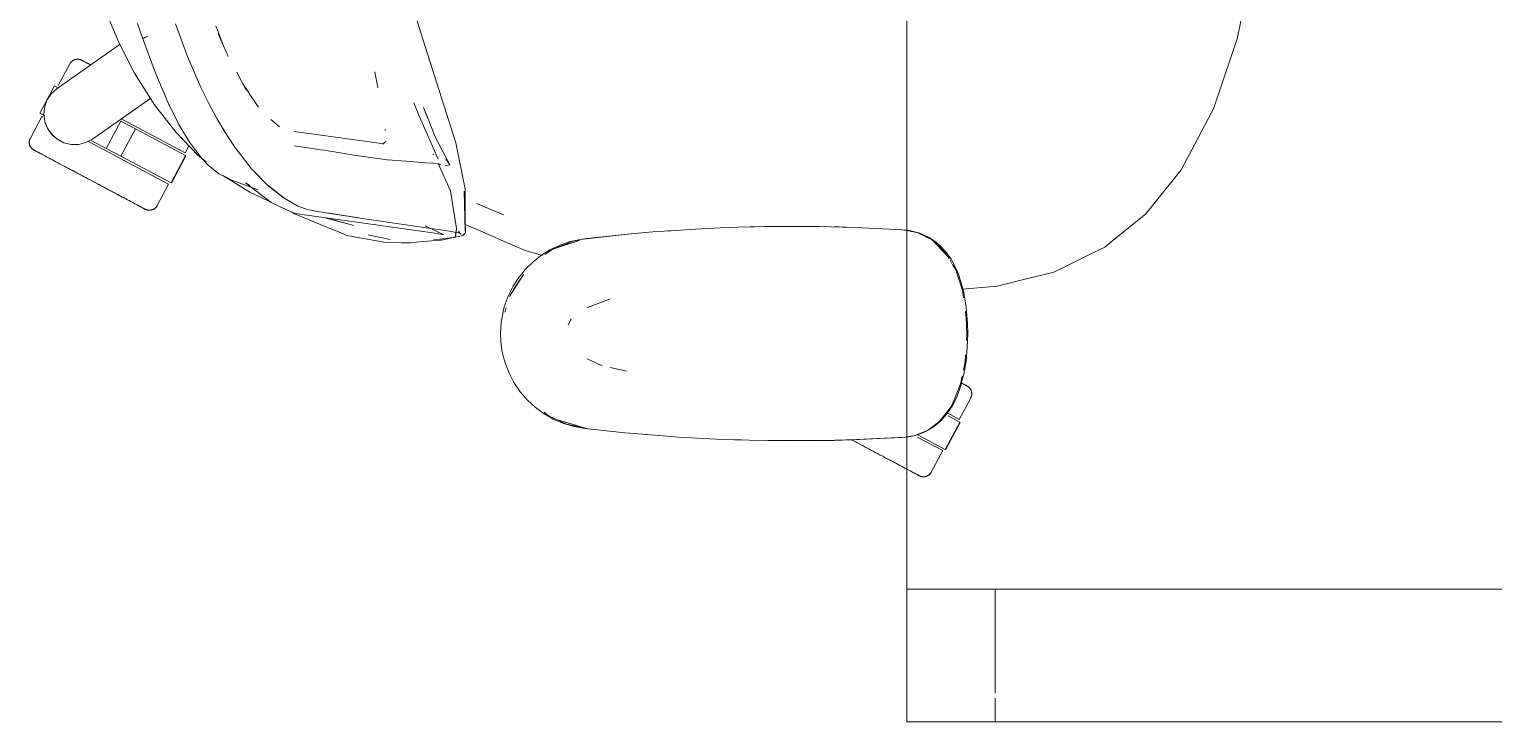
# Model space of a CAD drawing. Header units: millimetres. Extents: x 155927 to 326028, y -36033 to 97293.
# Drawn here: x 171615 to 172278, y 16443 to 16756 of the extents above; entities that cross this region are included whole.
import ezdxf

# ---------------------------------------------------------------- set-up
doc = ezdxf.new("R2010")
doc.units = ezdxf.units.MM
doc.header["$MEASUREMENT"] = 0
doc.layers.add('G-IMPT', color=8, linetype='CONTINUOUS', lineweight=9)
doc.layers.add('I-FURN', color=8, linetype='CONTINUOUS', lineweight=9)

msp = doc.modelspace()

# ---------------------------------------------------------------- linework, layer by layer
at = {"layer": 'G-IMPT'}
for p, q in [((171792.31, 16754.91), (171783.13, 16784.88)), ((171648.32, 16768), (171655.84, 16750.02)), ((172164.49, 16765.49), (172161.62, 16751.67)), ((171666.72, 16751.71), (171664.31, 16758.64)), ((171686.88, 16743.72), (171681.42, 16758.59)), ((171666.68, 16751.71), (171666.71, 16751.84)), ((171672.25, 16736.74), (171666.68, 16751.71)), ((171666.71, 16751.84), (171667.12, 16752.11)), ((171666.71, 16751.84), (171666.73, 16751.88)), ((171666.71, 16751.84), (171666.72, 16751.71)), ((171667.12, 16752.11), (171666.73, 16751.88)), ((171667.95, 16752.49), (171667.12, 16752.11)), ((171667.3, 16752.21), (171667.12, 16752.11)), ((171667.95, 16752.49), (171667.3, 16752.21)), ((171667.95, 16752.49), (171669, 16752.91)), ((171667.95, 16752.49), (171668.41, 16752.69)), ((171669, 16752.91), (171668.41, 16752.69)), ((171699.72, 16757.4), (171700.39, 16755.68)), ((171703.11, 16748.59), (171700.39, 16755.68)), ((171703.11, 16748.59), (171700.8, 16754.04)), ((171792.31, 16754.91), (171808.3, 16704.67)), ((172159.11, 16744.23), (172161.62, 16751.67)), ((171662.93, 16736.25), (171655.84, 16750.02)), ((171705.31, 16743.75), (171703.11, 16748.59)), ((171686.88, 16743.72), (171693.06, 16729.49)), ((172159.11, 16744.23), (172150.96, 16720.14)), ((171671.91, 16721.95), (171662.93, 16736.25)), ((171673.73, 16733.06), (171672.25, 16736.74)), ((171678.5, 16722.11), (171673.73, 16733.06)), ((171709.19, 16736.68), (171713.37, 16728.6)), ((171771.59, 16736.8), (171773, 16729.54)), ((171696.45, 16722.76), (171693.06, 16729.49)), ((171711.86, 16731.37), (171714.42, 16727.62)), ((171711.86, 16731.37), (171713.37, 16728.6)), ((171714.42, 16727.62), (171714.81, 16727.04)), ((171714.81, 16727.04), (171718.31, 16721.91)), ((171671.91, 16721.95), (171681.71, 16709.35)), ((171678.72, 16721.66), (171678.5, 16722.11)), ((171678.5, 16722.11), (171683.03, 16713.05)), ((171678.5, 16722.11), (171682.72, 16713.65)), ((171678.72, 16721.66), (171683.03, 16713.05)), ((171696.45, 16722.76), (171700.02, 16715.97)), ((171718.31, 16721.91), (171719.06, 16720.8)), ((171789.33, 16722.74), (171791.33, 16717.49)), ((171795.62, 16715.85), (171793.61, 16720.75)), ((171793.61, 16720.75), (171795.63, 16715.65)), ((171795.63, 16715.65), (171793.83, 16720.18)), ((172139.78, 16698.97), (172150.08, 16718.48)), ((172150.08, 16718.48), (172150.96, 16720.14)), ((171683.03, 16713.05), (171682.72, 16713.65)), ((171683.03, 16713.05), (171687.76, 16705.06)), ((171703.78, 16709.74), (171700.02, 16715.97)), ((171724.58, 16715.27), (171728.49, 16711.94)), ((171791.33, 16717.49), (171800.25, 16697.33)), ((171798.88, 16707.38), (171795.62, 16715.85)), ((171691.67, 16699.05), (171681.71, 16709.35)), ((171688.63, 16703.77), (171687.76, 16705.06)), ((171703.78, 16709.74), (171707.67, 16703.65)), ((171748.44, 16707.99), (171735.08, 16709.77)), ((171735.08, 16709.77), (171735.55, 16709.63)), ((171748.44, 16707.99), (171775.77, 16704.26)), ((171776.62, 16705.37), (171775.06, 16704.13)), ((171776.27, 16710.32), (171776.23, 16710.67)), ((171798.88, 16707.38), (171804.16, 16697.27)), ((171693.34, 16697.63), (171688.63, 16703.77)), ((171695.34, 16696.05), (171691.67, 16699.05)), ((171707.83, 16703.39), (171707.67, 16703.65)), ((171715.86, 16692.95), (171707.83, 16703.39)), ((171740.25, 16702.64), (171735.17, 16703.39)), ((171740.25, 16702.64), (171747.08, 16701.58)), ((171747.08, 16701.58), (171748.74, 16701.32)), ((171760.52, 16699.45), (171748.74, 16701.32)), ((171762.07, 16699.2), (171760.52, 16699.45)), ((171777.28, 16696.99), (171762.07, 16699.2)), ((171775.27, 16704.17), (171775.51, 16704.21)), ((171775.77, 16704.26), (171775.51, 16704.21)), ((171797.87, 16699.5), (171798.31, 16699.23)), ((171808.3, 16704.67), (171812.5, 16683.71)), ((172139.78, 16698.97), (172139.06, 16697.6)), ((171693.34, 16697.63), (171696.24, 16694.61)), ((171701.1, 16690.75), (171696.24, 16694.61)), ((171723.59, 16685.05), (171715.86, 16692.95)), ((171777.28, 16696.99), (171777.36, 16696.98)), ((171777.36, 16696.98), (171785.61, 16696.36)), ((171794.45, 16695.73), (171785.61, 16696.36)), ((171794.45, 16695.73), (171797.86, 16695.48)), ((171798.23, 16695.44), (171797.86, 16695.48)), ((171798.23, 16695.44), (171800.69, 16695.15)), ((171805.87, 16683.01), (171800.28, 16695.3)), ((171800.69, 16695.15), (171800.75, 16695.13)), ((171801.53, 16694.85), (171800.75, 16695.13)), ((171803.26, 16694.38), (171804.79, 16694.54)), ((171805.51, 16694.82), (171803.67, 16697.52)), ((171805.51, 16694.82), (171804.16, 16697.27)), ((171804.79, 16694.54), (171805.48, 16694.69)), ((171805.48, 16694.69), (171805.51, 16694.82)), ((171805.51, 16694.82), (171805.54, 16694.99)), ((172136.35, 16692.47), (172124.14, 16677.33)), ((172136.35, 16692.47), (172139.06, 16697.6)), ((171702.24, 16690.13), (171701.1, 16690.75)), ((171702.24, 16690.13), (171704.67, 16688.96)), ((171703.59, 16689.44), (171702.83, 16689.94)), ((171703.59, 16689.44), (171715.04, 16682.32)), ((171704.67, 16688.96), (171706.9, 16687.89)), ((171718.81, 16683.38), (171706.9, 16687.89)), ((171713.15, 16686.61), (171724.8, 16677.69)), ((171713.15, 16686.61), (171715.1, 16685.5)), ((171730.33, 16679.96), (171723.38, 16685.36)), ((171723.38, 16685.36), (171726.95, 16682.55)), ((171715.04, 16682.32), (171723.67, 16678.34)), ((171723.59, 16685.05), (171730.56, 16679.63)), ((171730.33, 16679.96), (171726.95, 16682.55)), ((171730.56, 16679.63), (171736.39, 16676.35)), ((171805.87, 16683.01), (171808.58, 16665.96)), ((171812.06, 16682.82), (171812.64, 16664.38)), ((171812.06, 16682.82), (171812.54, 16664.84)), ((171812.5, 16683.71), (171812.54, 16664.84)), ((171724.8, 16677.69), (171731.38, 16674.63)), ((171731.38, 16674.63), (171734.74, 16673.06)), ((171734.13, 16673.35), (171735.3, 16672.58)), ((171737.73, 16672.42), (171734.74, 16673.06)), ((171735.3, 16672.58), (171751.75, 16665.78)), ((171736.81, 16676.13), (171736.39, 16676.35)), ((171736.81, 16676.13), (171741.6, 16674.38)), ((171784.95, 16665.74), (171737.73, 16672.42)), ((171741.6, 16674.38), (171749.28, 16673.08)), ((171764.44, 16670.78), (171749.28, 16673.08)), ((171764.44, 16670.78), (171749.85, 16673.01)), ((171765.04, 16670.69), (171749.85, 16673.01)), ((171817.64, 16677.28), (171829.5, 16672.35)), ((171829.76, 16672.25), (171829.5, 16672.35)), ((172105.43, 16660.5), (172120.38, 16672.67)), ((172120.38, 16672.67), (172124.14, 16677.33)), ((171762.16, 16667.29), (171749.21, 16670.79)), ((171762.16, 16667.29), (171750.27, 16670.64)), ((171751.75, 16665.78), (171755.12, 16664.39)), ((171765.04, 16670.69), (171795.92, 16666.13)), ((171784.95, 16665.74), (171795.61, 16664.3)), ((171794.37, 16667.11), (171802.8, 16663.11)), ((171795.92, 16666.13), (171803.77, 16665.02)), ((171807.9, 16662.38), (171808.58, 16665.96)), ((171807.9, 16662.38), (171808.52, 16665.93)), ((171808.52, 16665.93), (171808.13, 16661.97)), ((171820.7, 16664.25), (171812.53, 16667.81)), ((171907.62, 16665.12), (171916.49, 16665.68)), ((171927.8, 16666.22), (171916.49, 16665.68)), ((171927.8, 16666.22), (171935.67, 16666.51)), ((171947.98, 16666.8), (171935.67, 16666.51)), ((171939.55, 16666.59), (171941.2, 16666.67)), ((171941.2, 16666.67), (171943.28, 16666.67)), ((171947.98, 16666.8), (171953.45, 16666.88)), ((171968.17, 16666.88), (171953.45, 16666.88)), ((171972.68, 16666.83), (171968.17, 16666.88)), ((171972.68, 16666.83), (171988.35, 16666.45)), ((171979.4, 16666.66), (171981.62, 16666.66)), ((171984.95, 16666.51), (171981.62, 16666.66)), ((171988.35, 16666.45), (171991.89, 16666.33)), ((172004.45, 16665.71), (171991.89, 16666.33)), ((172004.45, 16665.71), (172010.12, 16665.43)), ((172012.19, 16665), (172009.89, 16665.43)), ((172010.12, 16665.43), (172012.19, 16665.17)), ((171758.98, 16662.8), (171755.12, 16664.39)), ((171776.67, 16659.56), (171758.98, 16662.8)), ((171769.23, 16663.01), (171768.66, 16663.16)), ((171778.54, 16660.97), (171769.23, 16663.01)), ((171776.67, 16659.56), (171783.64, 16659.53)), ((171787.81, 16659.53), (171783.64, 16659.53)), ((171791.77, 16659.87), (171787.81, 16659.53)), ((171791.77, 16659.87), (171801.09, 16660.68)), ((171796.91, 16664.09), (171795.61, 16664.3)), ((171801.93, 16663.25), (171796.91, 16664.09)), ((171800.92, 16661.19), (171798.33, 16660.98)), ((171800.92, 16661.19), (171805.61, 16661.71)), ((171801.09, 16660.68), (171801.56, 16660.72)), ((171805.81, 16661.53), (171801.56, 16660.72)), ((171802.8, 16663.11), (171801.93, 16663.25)), ((171810.04, 16663.91), (171803.77, 16665.02)), ((171806.22, 16661.79), (171805.61, 16661.71)), ((171805.81, 16661.53), (171808.13, 16661.97)), ((171806.22, 16661.79), (171809.5, 16662.32)), ((171809.42, 16664.08), (171810.51, 16663.52)), ((171809.42, 16664.08), (171810.04, 16663.91)), ((171809.5, 16662.32), (171811.36, 16662.87)), ((171809.69, 16664.46), (171809.61, 16664.95)), ((171809.69, 16664.46), (171810.01, 16663.92)), ((171810.01, 16663.92), (171810.51, 16663.52)), ((171811.9, 16663.19), (171811.36, 16662.87)), ((171811.9, 16663.19), (171812.28, 16663.69)), ((171812.67, 16664.26), (171812.28, 16663.69)), ((171812.67, 16664.26), (171812.48, 16665.13)), ((171812.48, 16665.13), (171812.5, 16665.01)), ((171812.54, 16664.84), (171812.5, 16665.01)), ((171812.64, 16664.38), (171812.54, 16664.84)), ((171828.54, 16660.83), (171820.7, 16664.25)), ((171839.66, 16655.97), (171828.54, 16660.83)), ((171852.14, 16656.65), (171864, 16660.47)), ((171861.37, 16660.26), (171852.14, 16656.65)), ((171854.85, 16657.55), (171864, 16660.47)), ((171855.4, 16658.45), (171859.54, 16659.89)), ((171864.5, 16661.05), (171859.54, 16659.89)), ((171864.42, 16660.83), (171861.37, 16660.26)), ((171864.5, 16661.05), (171887.45, 16663.51)), ((171864.5, 16661.05), (171885.93, 16663.4)), ((171864.5, 16661.05), (171867.31, 16661.38)), ((171887.45, 16663.51), (171867.31, 16661.38)), ((171885.93, 16663.4), (171897.33, 16664.39)), ((171907.62, 16665.12), (171897.33, 16664.39)), ((171905.58, 16664.98), (171904.16, 16664.85)), ((171905.58, 16664.98), (171907.48, 16665.07)), ((172012.19, 16665.17), (172014.12, 16664.93)), ((172017.24, 16664.06), (172012.19, 16665)), ((172014.12, 16664.93), (172018.08, 16663.87)), ((172021.5, 16661.96), (172017.24, 16664.06)), ((172022.4, 16661.88), (172018.08, 16663.87)), ((172021.5, 16661.96), (172023.73, 16660.85)), ((172022.4, 16661.88), (172025.62, 16659.68)), ((172023.73, 16660.85), (172026.14, 16658.62)), ((172030.64, 16653.46), (172023.73, 16660.85)), ((172029.44, 16655.55), (172023.73, 16660.85)), ((172026.95, 16658.54), (172025.62, 16659.68)), ((172029.22, 16655.09), (172026.14, 16658.62)), ((172105.43, 16660.5), (172101.78, 16657.52)), ((171839.66, 16655.97), (171847.48, 16653.71)), ((171843.19, 16650.9), (171846.5, 16653.53)), ((171850.82, 16656.26), (171846.5, 16653.53)), ((171852.14, 16656.65), (171848.57, 16654.23)), ((171850.82, 16656.26), (171855.4, 16658.45)), ((171852.14, 16656.65), (171854.85, 16657.55)), ((172026.95, 16658.54), (172029.81, 16655.5)), ((172030.64, 16653.46), (172029.36, 16654.93)), ((172031.33, 16652.4), (172029.44, 16655.55)), ((172029.81, 16655.5), (172032.26, 16652.04)), ((172033.06, 16650.67), (172032.26, 16652.04)), ((172083.15, 16648.35), (172094.61, 16654)), ((172101.78, 16657.52), (172094.61, 16654)), ((171839.58, 16647.35), (171836.39, 16643.38)), ((171839.58, 16647.35), (171843.19, 16650.9)), ((172032.66, 16650.17), (172031.8, 16651.61)), ((172034.4, 16647.25), (172032.94, 16649.7)), ((172035.27, 16646.03), (172033.06, 16650.67)), ((172037.43, 16637.86), (172034.4, 16647.25)), ((172037.01, 16640.94), (172035.27, 16646.03)), ((172078.78, 16646.2), (172060.84, 16641.8)), ((172083.15, 16648.35), (172078.78, 16646.2)), ((171831.89, 16635.32), (171834.13, 16639.83)), ((171832.53, 16635.23), (171838.86, 16645.18)), ((171832.53, 16635.23), (171834.69, 16638.9)), ((171834.13, 16639.83), (171836.39, 16643.38)), ((171834.69, 16638.9), (171838.86, 16645.18)), ((172037.01, 16640.94), (172037.98, 16637.02)), ((172037.3, 16638.48), (172053.18, 16639.92)), ((172053.18, 16639.92), (172058.47, 16641.22)), ((172060.84, 16641.8), (172058.47, 16641.22)), ((171831.89, 16635.32), (171830.18, 16630.55)), ((171878.02, 16634.15), (171867.59, 16630.01)), ((172037.9, 16634.57), (172037.43, 16637.86)), ((172037.98, 16637.02), (172039.1, 16630.25)), ((171828.73, 16623.47), (171829.61, 16628.42)), ((171829.61, 16628.42), (171830.18, 16630.55)), ((171830.98, 16630.11), (171830.36, 16628.08)), ((172039.16, 16625.6), (172038.77, 16628.38)), ((172039.68, 16622.94), (172039.1, 16630.25)), ((172039.16, 16625.6), (172039.39, 16618.43)), ((171828.44, 16618.43), (171828.73, 16623.47)), ((171859.05, 16622.26), (171860.07, 16624.48)), ((171860.07, 16624.48), (171860.36, 16624.93)), ((172039.68, 16622.94), (172039.77, 16618.43)), ((171828.44, 16618.43), (171828.61, 16614.58)), ((171829.26, 16610.07), (171828.61, 16614.58)), ((172039.2, 16615.32), (172039.39, 16618.43)), ((172039.77, 16618.43), (172039.59, 16612.09)), ((171829.26, 16610.07), (171830.52, 16605.2)), ((171867.68, 16607.05), (171874.47, 16603.79)), ((172039.02, 16605.94), (172038.02, 16600.01)), ((172038.61, 16605.61), (172038.8, 16608.81)), ((172039.02, 16605.94), (172039.59, 16612.09)), ((171832.35, 16600.49), (171830.52, 16605.2)), ((171834.54, 16596.33), (171832.35, 16600.49)), ((171885.52, 16601.45), (171878.08, 16603.02)), ((172036.57, 16595.64), (172037.28, 16599.11)), ((172036.59, 16594.53), (172038.02, 16600.01)), ((172037.84, 16601.86), (172038.61, 16605.61)), ((171834.54, 16596.33), (171837.37, 16592.16)), ((172036.57, 16595.64), (172034.24, 16590.02)), ((172036.59, 16594.53), (172035.01, 16590.2)), ((171837.37, 16592.16), (171840.69, 16588.33)), ((171844.13, 16585.16), (171840.69, 16588.33)), ((172033.02, 16586.12), (172030.37, 16582.08)), ((172032.4, 16585.63), (172034.24, 16590.02)), ((172033.02, 16586.12), (172035.01, 16590.2)), ((171844.13, 16585.16), (171848.21, 16582.17)), ((171848.17, 16582.86), (171850.28, 16581.26)), ((171852.66, 16579.65), (171848.21, 16582.17)), ((171858.34, 16577.52), (171850.28, 16581.26)), ((171852.66, 16579.65), (171856.89, 16577.84)), ((171867.31, 16575.48), (171854.85, 16579.31)), ((171854.85, 16579.31), (171864, 16576.4)), ((172027.18, 16578.84), (172032.4, 16585.63)), ((172030.37, 16582.08), (172027.7, 16579.04)), ((171856.89, 16577.84), (171861.76, 16576.38)), ((171858.34, 16577.52), (171866.75, 16575.61)), ((171866.8, 16575.48), (171861.76, 16576.38)), ((171867.31, 16575.48), (171864, 16576.4)), ((171884.73, 16573.58), (171866.8, 16575.48)), ((171888.86, 16573.23), (171884.73, 16573.58)), ((171903.91, 16571.98), (171888.86, 16573.23)), ((171895.73, 16572.63), (171894.05, 16572.8)), ((172015.36, 16572.26), (172021.56, 16574.67)), ((172015.54, 16572.24), (172016.88, 16572.61)), ((172020.53, 16574), (172016.88, 16572.61)), ((172020.53, 16574), (172023.96, 16575.96)), ((172021.56, 16574.67), (172027.18, 16578.84)), ((172023.96, 16575.96), (172027.7, 16579.04)), ((171903.91, 16571.98), (171909, 16571.66)), ((171909, 16571.66), (171923.14, 16570.85)), ((171929.16, 16570.59), (171923.14, 16570.85)), ((171929.16, 16570.59), (171940.92, 16570.2)), ((171934.05, 16570.45), (171935.98, 16570.34)), ((171935.98, 16570.34), (171937.48, 16570.33)), ((171949.34, 16570.04), (171940.92, 16570.2)), ((171949.34, 16570.04), (171979.36, 16570.15)), ((171949.34, 16570.04), (171969.53, 16569.99)), ((171949.34, 16570.04), (171960.14, 16569.95)), ((171979.36, 16570.15), (171960.14, 16569.95)), ((171969.41, 16570.03), (171971.56, 16570.01)), ((171969.53, 16569.99), (171990.92, 16570.5)), ((171969.53, 16569.99), (171989.71, 16570.46)), ((171969.53, 16569.99), (171979.36, 16570.15)), ((171971.56, 16570.01), (171973.47, 16570.08)), ((171979.36, 16570.15), (171990.92, 16570.5)), ((171989.71, 16570.46), (172011.5, 16571.54)), ((171989.71, 16570.46), (172009.89, 16571.43)), ((171990.92, 16570.5), (171989.71, 16570.46)), ((171990.92, 16570.5), (172011.5, 16571.54)), ((172011.5, 16571.54), (172009.89, 16571.43)), ((172011.5, 16571.54), (172013.14, 16571.8)), ((172015.36, 16572.26), (172012.19, 16571.78)), ((172015.54, 16572.24), (172013.14, 16571.8))]:
    msp.add_line(p, q, dxfattribs=at)
at = {"layer": 'I-FURN'}
for p, q in [((172012.19, 17842.89), (172012.19, 16442.89)), ((172012.19, 16442.89), (172012.19, 17842.89)), ((171627.88, 16729.33), (171656.47, 16749.35)), ((171633.62, 16740.37), (171628.47, 16730.69)), ((171633.62, 16740.37), (171633.7, 16740.52)), ((171633.7, 16740.52), (171633.78, 16740.65)), ((171633.78, 16740.65), (171633.87, 16740.79)), ((171633.87, 16740.79), (171633.96, 16740.92)), ((171633.96, 16740.92), (171634.06, 16741.04)), ((171634.06, 16741.04), (171634.17, 16741.17)), ((171634.17, 16741.17), (171634.28, 16741.28)), ((171634.28, 16741.28), (171634.39, 16741.4)), ((171634.39, 16741.4), (171634.51, 16741.51)), ((171634.51, 16741.51), (171634.63, 16741.61)), ((171634.63, 16741.61), (171634.76, 16741.71)), ((171634.76, 16741.71), (171634.89, 16741.8)), ((171634.89, 16741.8), (171635.03, 16741.89)), ((171635.03, 16741.89), (171635.17, 16741.98)), ((171635.17, 16741.98), (171635.31, 16742.05)), ((171635.31, 16742.05), (171635.45, 16742.13)), ((171635.45, 16742.13), (171635.6, 16742.19)), ((171635.6, 16742.19), (171635.75, 16742.25)), ((171635.75, 16742.25), (171635.9, 16742.31)), ((171635.9, 16742.31), (171636.05, 16742.35)), ((171636.05, 16742.35), (171636.21, 16742.4)), ((171636.21, 16742.4), (171636.37, 16742.43)), ((171636.37, 16742.43), (171636.53, 16742.46)), ((171636.53, 16742.46), (171636.68, 16742.48)), ((171636.68, 16742.48), (171636.85, 16742.5)), ((171636.85, 16742.5), (171637.01, 16742.51)), ((171637.01, 16742.51), (171637.17, 16742.51)), ((171637.17, 16742.51), (171637.33, 16742.51)), ((171637.33, 16742.51), (171637.49, 16742.5)), ((171637.49, 16742.5), (171637.65, 16742.48)), ((171637.65, 16742.48), (171637.81, 16742.46)), ((171637.81, 16742.46), (171637.97, 16742.43)), ((171637.97, 16742.43), (171638.13, 16742.4)), ((171638.13, 16742.4), (171638.28, 16742.36)), ((171638.28, 16742.36), (171638.44, 16742.31)), ((171638.44, 16742.31), (171638.59, 16742.26)), ((171638.59, 16742.26), (171638.74, 16742.2)), ((171638.74, 16742.2), (171638.88, 16742.13)), ((171638.88, 16742.13), (171639.03, 16742.06)), ((171639.03, 16742.06), (171639.07, 16742.04)), ((171639.07, 16742.04), (171639.09, 16742.03)), ((171639.12, 16742.02), (171639.07, 16742.04)), ((171639.07, 16742.04), (171639.07, 16742.04)), ((171639.09, 16742.03), (171639.15, 16742)), ((171639.2, 16741.97), (171639.12, 16742.02)), ((171639.15, 16742), (171639.25, 16741.94)), ((171639.32, 16741.91), (171639.2, 16741.97)), ((171639.25, 16741.94), (171639.39, 16741.87)), ((171639.48, 16741.82), (171639.32, 16741.91)), ((171639.39, 16741.87), (171639.57, 16741.77)), ((171639.68, 16741.71), (171639.48, 16741.82)), ((171639.57, 16741.77), (171639.79, 16741.66)), ((171639.92, 16741.59), (171639.68, 16741.71)), ((171639.79, 16741.66), (171640.05, 16741.52)), ((171640.2, 16741.44), (171639.92, 16741.59)), ((171640.05, 16741.52), (171640.34, 16741.36)), ((171640.52, 16741.27), (171640.2, 16741.44)), ((171640.34, 16741.36), (171640.68, 16741.18)), ((171640.88, 16741.08), (171640.52, 16741.27)), ((171640.68, 16741.18), (171641.05, 16740.99)), ((171641.27, 16740.87), (171640.88, 16741.08)), ((171641.05, 16740.99), (171641.46, 16740.77)), ((171641.7, 16740.64), (171641.27, 16740.87)), ((171641.46, 16740.77), (171641.91, 16740.53)), ((171642.16, 16740.39), (171641.7, 16740.64)), ((171641.91, 16740.53), (171642.39, 16740.27)), ((171642.67, 16740.13), (171642.16, 16740.39)), ((171642.39, 16740.27), (171642.91, 16740)), ((171643.2, 16739.84), (171642.67, 16740.13)), ((171626.72, 16730.49), (171620.14, 16718.13)), ((171623.47, 16724.28), (171625.37, 16727.07)), ((171625.37, 16727.07), (171627.88, 16729.33)), ((171626.72, 16730.49), (171628.11, 16729.75)), ((171628.11, 16729.75), (171628.03, 16729.79)), ((171670.36, 16724.91), (171643.93, 16706.4)), ((171621.91, 16717.77), (171622.29, 16721.12)), ((171622.29, 16721.12), (171623.47, 16724.28)), ((171620.96, 16716.56), (171615.81, 16706.88)), ((171621.54, 16717.38), (171620.14, 16718.13)), ((171620.96, 16716.56), (171621.33, 16716.36)), ((171621.45, 16717.43), (171621.54, 16717.38)), ((171621.54, 16717.38), (171621.94, 16718.14)), ((171622.34, 16714.42), (171621.91, 16717.77)), ((171623.56, 16711.28), (171622.34, 16714.42)), ((171656.69, 16714.55), (171650.12, 16702.19)), ((171656.69, 16714.55), (171663.33, 16711.02)), ((171657.16, 16715.43), (171685.86, 16700.17)), ((171615.33, 16704.98), (171615.34, 16705.14)), ((171615.34, 16704.81), (171615.33, 16704.98)), ((171615.34, 16705.14), (171615.35, 16705.3)), ((171615.35, 16705.3), (171615.36, 16705.46)), ((171615.36, 16705.46), (171615.38, 16705.62)), ((171615.38, 16705.62), (171615.41, 16705.78)), ((171615.41, 16705.78), (171615.45, 16705.93)), ((171615.45, 16705.93), (171615.49, 16706.09)), ((171615.49, 16706.09), (171615.54, 16706.24)), ((171615.54, 16706.24), (171615.59, 16706.4)), ((171615.59, 16706.4), (171615.65, 16706.55)), ((171615.65, 16706.55), (171615.71, 16706.69)), ((171615.71, 16706.69), (171615.79, 16706.84)), ((171615.79, 16706.84), (171615.81, 16706.88)), ((171625.49, 16708.52), (171623.56, 16711.28)), ((171624.03, 16710.44), (171626.33, 16707.65)), ((171628.03, 16706.3), (171625.49, 16708.52)), ((171626.33, 16707.65), (171627.75, 16706.5)), ((171631.03, 16704.75), (171628.03, 16706.3)), ((171643.93, 16706.4), (171640.95, 16704.81)), ((171641.74, 16705.51), (171678.35, 16686.05)), ((171650.12, 16702.19), (171643.06, 16705.94)), ((171663.33, 16711.02), (171656.76, 16698.66)), ((171663.33, 16711.02), (171686.04, 16698.94)), ((171615.35, 16704.65), (171615.34, 16704.81)), ((171615.36, 16704.49), (171615.35, 16704.65)), ((171615.39, 16704.33), (171615.36, 16704.49)), ((171615.42, 16704.18), (171615.39, 16704.33)), ((171615.45, 16704.02), (171615.42, 16704.18)), ((171615.49, 16703.86), (171615.45, 16704.02)), ((171615.54, 16703.71), (171615.49, 16703.86)), ((171615.6, 16703.56), (171615.54, 16703.71)), ((171615.66, 16703.41), (171615.6, 16703.56)), ((171615.72, 16703.26), (171615.66, 16703.41)), ((171615.79, 16703.12), (171615.72, 16703.26)), ((171615.87, 16702.97), (171615.79, 16703.12)), ((171615.95, 16702.84), (171615.87, 16702.97)), ((171616.04, 16702.7), (171615.95, 16702.84)), ((171616.14, 16702.57), (171616.04, 16702.7)), ((171616.24, 16702.44), (171616.14, 16702.57)), ((171616.34, 16702.32), (171616.24, 16702.44)), ((171616.45, 16702.2), (171616.34, 16702.32)), ((171616.56, 16702.09), (171616.45, 16702.2)), ((171616.68, 16701.98), (171616.56, 16702.09)), ((171616.8, 16701.87), (171616.68, 16701.98)), ((171616.93, 16701.77), (171616.8, 16701.87)), ((171617.06, 16701.68), (171616.93, 16701.77)), ((171617.19, 16701.59), (171617.06, 16701.68)), ((171617.33, 16701.5), (171617.19, 16701.59)), ((171617.47, 16701.43), (171617.33, 16701.5)), ((171617.48, 16701.42), (171617.47, 16701.43)), ((171617.47, 16701.43), (171617.49, 16701.41)), ((171617.52, 16701.4), (171617.48, 16701.42)), ((171617.49, 16701.41), (171617.55, 16701.38)), ((171617.6, 16701.36), (171617.52, 16701.4)), ((171617.55, 16701.38), (171617.65, 16701.33)), ((171617.72, 16701.29), (171617.6, 16701.36)), ((171617.65, 16701.33), (171617.79, 16701.25)), ((171617.89, 16701.21), (171617.72, 16701.29)), ((171617.79, 16701.25), (171617.97, 16701.16)), ((171618.09, 16701.1), (171617.89, 16701.21)), ((171617.97, 16701.16), (171618.19, 16701.04)), ((171618.33, 16700.97), (171618.09, 16701.1)), ((171618.19, 16701.04), (171618.45, 16700.91)), ((171618.61, 16700.82), (171618.33, 16700.97)), ((171618.45, 16700.91), (171618.75, 16700.75)), ((171618.92, 16700.65), (171618.61, 16700.82)), ((171618.75, 16700.75), (171619.08, 16700.57)), ((171619.28, 16700.46), (171618.92, 16700.65)), ((171619.08, 16700.57), (171619.46, 16700.37)), ((171619.67, 16700.26), (171619.28, 16700.46)), ((171619.46, 16700.37), (171619.87, 16700.15)), ((171620.1, 16700.03), (171619.67, 16700.26)), ((171619.87, 16700.15), (171620.31, 16699.92)), ((171620.57, 16699.78), (171620.1, 16700.03)), ((171620.31, 16699.92), (171620.79, 16699.66)), ((171621.07, 16699.51), (171620.57, 16699.78)), ((171620.79, 16699.66), (171621.31, 16699.38)), ((171621.6, 16699.23), (171621.07, 16699.51)), ((171621.31, 16699.38), (171621.86, 16699.09)), ((171622.17, 16698.93), (171621.6, 16699.23)), ((171621.86, 16699.09), (171622.45, 16698.78)), ((171622.45, 16698.78), (171623.06, 16698.45)), ((171623.06, 16698.45), (171623.71, 16698.11)), ((171634.31, 16703.96), (171631.03, 16704.75)), ((171637.68, 16703.99), (171634.31, 16703.96)), ((171640.95, 16704.81), (171637.68, 16703.99)), ((171656.76, 16698.66), (171650.12, 16702.19)), ((171679.47, 16686.58), (171656.76, 16698.66)), ((171686.04, 16698.94), (171679.47, 16686.58)), ((171679.64, 16686.49), (171686.21, 16698.85)), ((171685.86, 16700.17), (171687.54, 16703.33)), ((171623.71, 16698.11), (171624.39, 16697.75)), ((171624.39, 16697.75), (171625.1, 16697.37)), ((171625.1, 16697.37), (171625.83, 16696.98)), ((171625.83, 16696.98), (171626.59, 16696.58)), ((171626.59, 16696.58), (171627.38, 16696.16)), ((171627.38, 16696.16), (171628.19, 16695.73)), ((171628.19, 16695.73), (171629.03, 16695.28)), ((171629.03, 16695.28), (171629.88, 16694.83)), ((171629.88, 16694.83), (171630.76, 16694.36)), ((171630.76, 16694.36), (171631.66, 16693.88)), ((171632.15, 16693.62), (171631.24, 16694.1)), ((171631.66, 16693.88), (171632.57, 16693.4)), ((171633.07, 16693.13), (171632.15, 16693.62)), ((171632.57, 16693.4), (171633.5, 16692.9)), ((171634.01, 16692.63), (171633.07, 16693.13)), ((171633.5, 16692.9), (171634.44, 16692.4)), ((171634.96, 16692.13), (171634.01, 16692.63)), ((171634.44, 16692.4), (171635.4, 16691.89)), ((171635.92, 16691.61), (171634.96, 16692.13)), ((171635.4, 16691.89), (171636.37, 16691.38)), ((171636.9, 16691.1), (171635.92, 16691.61)), ((171636.37, 16691.38), (171637.35, 16690.86)), ((171637.88, 16690.57), (171636.9, 16691.1)), ((171637.35, 16690.86), (171638.34, 16690.33)), ((171638.87, 16690.05), (171637.88, 16690.57)), ((171638.34, 16690.33), (171639.33, 16689.8)), ((171639.87, 16689.52), (171638.87, 16690.05)), ((171639.33, 16689.8), (171640.33, 16689.27)), ((171640.87, 16688.98), (171639.87, 16689.52)), ((171640.33, 16689.27), (171641.33, 16688.74)), ((171641.88, 16688.45), (171640.87, 16688.98)), ((171641.33, 16688.74), (171642.34, 16688.2)), ((171642.88, 16687.92), (171641.88, 16688.45)), ((171642.34, 16688.2), (171643.34, 16687.67)), ((171643.89, 16687.38), (171642.88, 16687.92)), ((171643.34, 16687.67), (171644.35, 16687.14)), ((171644.89, 16686.85), (171643.89, 16687.38)), ((171644.35, 16687.14), (171645.35, 16686.6)), ((171645.89, 16686.32), (171644.89, 16686.85)), ((171645.35, 16686.6), (171646.35, 16686.07)), ((171646.88, 16685.79), (171645.89, 16686.32)), ((171646.35, 16686.07), (171647.34, 16685.55)), ((171647.87, 16685.26), (171646.88, 16685.79)), ((171647.34, 16685.55), (171648.32, 16685.02)), ((171648.85, 16684.74), (171647.87, 16685.26)), ((171673.2, 16676.36), (171678.35, 16686.05)), ((171648.32, 16685.02), (171649.29, 16684.51)), ((171649.82, 16684.23), (171648.85, 16684.74)), ((171649.29, 16684.51), (171650.26, 16683.99)), ((171650.77, 16683.72), (171649.82, 16684.23)), ((171650.26, 16683.99), (171651.21, 16683.49)), ((171651.72, 16683.22), (171650.77, 16683.72)), ((171651.21, 16683.49), (171652.15, 16682.99)), ((171652.65, 16682.72), (171651.72, 16683.22)), ((171652.15, 16682.99), (171653.07, 16682.5)), ((171653.56, 16682.24), (171652.65, 16682.72)), ((171653.07, 16682.5), (171653.98, 16682.02)), ((171654.46, 16681.76), (171653.56, 16682.24)), ((171653.98, 16682.02), (171654.86, 16681.54)), ((171655.33, 16681.29), (171654.46, 16681.76)), ((171654.86, 16681.54), (171655.73, 16681.08)), ((171656.19, 16680.84), (171655.33, 16681.29)), ((171655.73, 16681.08), (171656.58, 16680.63)), ((171657.03, 16680.39), (171656.19, 16680.84)), ((171656.58, 16680.63), (171657.4, 16680.19)), ((171657.4, 16680.19), (171658.2, 16679.77)), ((171658.2, 16679.77), (171658.98, 16679.36)), ((171658.98, 16679.36), (171659.73, 16678.96)), ((171659.73, 16678.96), (171660.45, 16678.57)), ((171660.45, 16678.57), (171661.15, 16678.2)), ((171661.15, 16678.2), (171661.81, 16677.85)), ((171661.81, 16677.85), (171662.44, 16677.51)), ((171662.44, 16677.51), (171663.04, 16677.19)), ((171663.36, 16677.03), (171662.77, 16677.34)), ((171663.04, 16677.19), (171663.61, 16676.89)), ((171663.91, 16676.74), (171663.36, 16677.03)), ((171663.61, 16676.89), (171664.15, 16676.61)), ((171664.42, 16676.46), (171663.91, 16676.74)), ((171664.15, 16676.61), (171664.65, 16676.34)), ((171664.91, 16676.2), (171664.42, 16676.46)), ((171664.65, 16676.34), (171665.12, 16676.09)), ((171665.35, 16675.97), (171664.91, 16676.2)), ((171665.12, 16676.09), (171665.55, 16675.86)), ((171665.76, 16675.75), (171665.35, 16675.97)), ((171665.55, 16675.86), (171665.94, 16675.66)), ((171666.14, 16675.55), (171665.76, 16675.75)), ((171665.94, 16675.66), (171666.29, 16675.47)), ((171666.47, 16675.37), (171666.14, 16675.55)), ((171666.29, 16675.47), (171666.61, 16675.3)), ((171666.77, 16675.21), (171666.47, 16675.37)), ((171666.61, 16675.3), (171666.89, 16675.15)), ((171667.03, 16675.08), (171666.77, 16675.21)), ((171666.89, 16675.15), (171667.13, 16675.02)), ((171667.25, 16674.96), (171667.03, 16675.08)), ((171667.13, 16675.02), (171667.33, 16674.91)), ((171667.43, 16674.86), (171667.25, 16674.96)), ((171667.33, 16674.91), (171667.5, 16674.83)), ((171667.57, 16674.79), (171667.43, 16674.86)), ((171667.5, 16674.83), (171667.62, 16674.76)), ((171667.67, 16674.74), (171667.57, 16674.79)), ((171667.62, 16674.76), (171667.7, 16674.72)), ((171667.73, 16674.7), (171667.67, 16674.74)), ((171667.7, 16674.72), (171667.74, 16674.7)), ((171667.75, 16674.69), (171667.73, 16674.7)), ((171667.74, 16674.7), (171667.75, 16674.69)), ((171667.79, 16674.67), (171667.75, 16674.69)), ((171667.93, 16674.6), (171667.79, 16674.67)), ((171668.08, 16674.54), (171667.93, 16674.6)), ((171668.23, 16674.48), (171668.08, 16674.54)), ((171668.38, 16674.42), (171668.23, 16674.48)), ((171668.53, 16674.38), (171668.38, 16674.42)), ((171668.69, 16674.34), (171668.53, 16674.38)), ((171668.85, 16674.3), (171668.69, 16674.34)), ((171669, 16674.27), (171668.85, 16674.3)), ((171669.16, 16674.25), (171669, 16674.27)), ((171669.33, 16674.23), (171669.16, 16674.25)), ((171669.49, 16674.23), (171669.33, 16674.23)), ((171669.65, 16674.22), (171669.49, 16674.23)), ((171669.81, 16674.23), (171669.65, 16674.22)), ((171669.97, 16674.24), (171669.81, 16674.23)), ((171670.13, 16674.25), (171669.97, 16674.24)), ((171670.29, 16674.28), (171670.13, 16674.25)), ((171670.45, 16674.3), (171670.29, 16674.28)), ((171670.6, 16674.34), (171670.45, 16674.3)), ((171670.76, 16674.38), (171670.6, 16674.34)), ((171670.91, 16674.43), (171670.76, 16674.38)), ((171671.07, 16674.48), (171670.91, 16674.43)), ((171671.22, 16674.54), (171671.07, 16674.48)), ((171671.36, 16674.61), (171671.22, 16674.54)), ((171671.51, 16674.68), (171671.36, 16674.61)), ((171671.65, 16674.76), (171671.51, 16674.68)), ((171671.79, 16674.84), (171671.65, 16674.76)), ((171671.92, 16674.93), (171671.79, 16674.84)), ((171672.05, 16675.03), (171671.92, 16674.93)), ((171672.18, 16675.12), (171672.05, 16675.03)), ((171672.3, 16675.23), (171672.18, 16675.12)), ((171672.42, 16675.34), (171672.3, 16675.23)), ((171672.54, 16675.45), (171672.42, 16675.34)), ((171672.65, 16675.57), (171672.54, 16675.45)), ((171672.75, 16675.69), (171672.65, 16675.57)), ((171672.85, 16675.82), (171672.75, 16675.69)), ((171672.95, 16675.95), (171672.85, 16675.82)), ((171673.03, 16676.08), (171672.95, 16675.95)), ((171673.12, 16676.22), (171673.03, 16676.08)), ((171673.2, 16676.36), (171673.12, 16676.22)), ((172036.84, 16596.15), (172037.27, 16595.92)), ((172037.49, 16595.81), (172037.08, 16596.02)), ((172037.27, 16595.92), (172037.66, 16595.71)), ((172037.86, 16595.61), (172037.49, 16595.81)), ((172037.66, 16595.71), (172038.02, 16595.52)), ((172038.2, 16595.43), (172037.86, 16595.61)), ((172038.02, 16595.52), (172038.34, 16595.35)), ((172038.49, 16595.27), (172038.2, 16595.43)), ((172038.34, 16595.35), (172038.62, 16595.2)), ((172038.75, 16595.13), (172038.49, 16595.27)), ((172038.62, 16595.2), (172038.86, 16595.08)), ((172038.97, 16595.02), (172038.75, 16595.13)), ((172038.86, 16595.08), (172039.06, 16594.97)), ((172039.15, 16594.92), (172038.97, 16595.02)), ((172039.06, 16594.97), (172039.22, 16594.88)), ((172039.29, 16594.85), (172039.15, 16594.92)), ((172039.22, 16594.88), (172039.34, 16594.82)), ((172039.39, 16594.79), (172039.29, 16594.85)), ((172039.34, 16594.82), (172039.42, 16594.78)), ((172039.45, 16594.76), (172039.39, 16594.79)), ((172039.42, 16594.78), (172039.47, 16594.75)), ((172039.47, 16594.75), (172039.45, 16594.76)), ((172039.47, 16594.75), (172039.61, 16594.67)), ((172039.47, 16594.75), (172039.47, 16594.75)), ((172039.61, 16594.67), (172039.75, 16594.59)), ((172039.75, 16594.59), (172039.88, 16594.5)), ((172039.88, 16594.5), (172040.02, 16594.4)), ((172040.02, 16594.4), (172040.14, 16594.3)), ((172040.14, 16594.3), (172040.26, 16594.2)), ((172040.26, 16594.2), (172040.38, 16594.09)), ((172040.38, 16594.09), (172040.5, 16593.97)), ((172040.5, 16593.97), (172040.6, 16593.86)), ((172040.6, 16593.86), (172040.71, 16593.73)), ((172040.71, 16593.73), (172040.81, 16593.61)), ((172040.81, 16593.61), (172040.9, 16593.47)), ((172040.9, 16593.47), (172040.99, 16593.34)), ((172040.99, 16593.34), (172041.07, 16593.2)), ((172041.07, 16593.2), (172041.15, 16593.06)), ((172041.15, 16593.06), (172041.22, 16592.92)), ((172041.22, 16592.92), (172041.29, 16592.77)), ((172041.29, 16592.77), (172041.35, 16592.62)), ((172041.35, 16592.62), (172041.4, 16592.47)), ((172041.4, 16592.47), (172041.45, 16592.31)), ((172035.99, 16579.61), (172041.14, 16589.3)), ((172041.16, 16589.34), (172041.14, 16589.3)), ((172041.23, 16589.48), (172041.16, 16589.34)), ((172041.3, 16589.63), (172041.23, 16589.48)), ((172041.36, 16589.78), (172041.3, 16589.63)), ((172041.41, 16589.93), (172041.36, 16589.78)), ((172041.46, 16590.09), (172041.41, 16589.93)), ((172041.45, 16592.31), (172041.49, 16592.16)), ((172041.5, 16590.24), (172041.46, 16590.09)), ((172041.49, 16592.16), (172041.53, 16592)), ((172041.53, 16590.4), (172041.5, 16590.24)), ((172041.53, 16592), (172041.56, 16591.84)), ((172041.56, 16590.56), (172041.53, 16590.4)), ((172041.56, 16591.84), (172041.58, 16591.68)), ((172041.58, 16590.72), (172041.56, 16590.56)), ((172041.58, 16591.68), (172041.6, 16591.52)), ((172041.6, 16590.88), (172041.58, 16590.72)), ((172041.6, 16591.52), (172041.61, 16591.36)), ((172041.61, 16591.04), (172041.6, 16590.88)), ((172041.61, 16591.36), (172041.61, 16591.2)), ((172041.61, 16591.2), (172041.61, 16591.04)), ((172030.8, 16582.37), (172035.99, 16579.61)), ((172030.88, 16581.2), (172036.17, 16578.38)), ((172029.6, 16566.02), (172017.09, 16572.67)), ((172036.17, 16578.38), (172029.6, 16566.02)), ((172029.77, 16565.93), (172036.34, 16578.29)), ((171988.01, 16570.01), (171987.03, 16570.54)), ((171987.48, 16570.3), (171988.47, 16569.77)), ((171989, 16569.49), (171988.01, 16570.01)), ((171988.47, 16569.77), (171989.46, 16569.24)), ((171990, 16568.96), (171989, 16569.49)), ((171989.46, 16569.24), (171990.46, 16568.71)), ((171991, 16568.42), (171990, 16568.96)), ((171990.46, 16568.71), (171991.46, 16568.18)), ((171992.01, 16567.89), (171991, 16568.42)), ((171991.46, 16568.18), (171992.47, 16567.64)), ((171993.01, 16567.36), (171992.01, 16567.89)), ((171992.47, 16567.64), (171993.47, 16567.11)), ((171994.02, 16566.82), (171993.01, 16567.36)), ((171993.47, 16567.11), (171994.48, 16566.58)), ((171995.02, 16566.29), (171994.02, 16566.82)), ((171994.48, 16566.58), (171995.48, 16566.04)), ((171996.02, 16565.76), (171995.02, 16566.29)), ((171995.48, 16566.04), (171996.48, 16565.51)), ((172016.99, 16571.59), (172028.48, 16565.49)), ((171997.01, 16565.23), (171996.02, 16565.76)), ((171996.48, 16565.51), (171997.47, 16564.99)), ((171998, 16564.7), (171997.01, 16565.23)), ((171997.47, 16564.99), (171998.45, 16564.46)), ((171998.98, 16564.18), (171998, 16564.7)), ((171998.45, 16564.46), (171999.42, 16563.95)), ((171999.95, 16563.67), (171998.98, 16564.18)), ((171999.42, 16563.95), (172000.39, 16563.43)), ((172000.9, 16563.16), (171999.95, 16563.67)), ((172000.39, 16563.43), (172001.34, 16562.93)), ((172001.85, 16562.66), (172000.9, 16563.16)), ((172001.34, 16562.93), (172002.28, 16562.43)), ((172002.78, 16562.16), (172001.85, 16562.66)), ((172002.28, 16562.43), (172003.2, 16561.94)), ((172003.69, 16561.68), (172002.78, 16562.16)), ((172003.2, 16561.94), (172004.11, 16561.46)), ((172004.59, 16561.2), (172003.69, 16561.68)), ((172004.11, 16561.46), (172004.99, 16560.98)), ((172005.46, 16560.73), (172004.59, 16561.2)), ((172004.99, 16560.98), (172005.86, 16560.52)), ((172006.32, 16560.28), (172005.46, 16560.73)), ((172005.86, 16560.52), (172006.71, 16560.07)), ((172007.16, 16559.83), (172006.32, 16560.28)), ((172006.71, 16560.07), (172007.53, 16559.63)), ((172007.53, 16559.63), (172008.33, 16559.21)), ((172023.33, 16555.8), (172028.48, 16565.49)), ((172008.33, 16559.21), (172009.11, 16558.8)), ((172009.11, 16558.8), (172009.86, 16558.4)), ((172009.86, 16558.4), (172010.58, 16558.01)), ((172010.58, 16558.01), (172011.28, 16557.64)), ((172011.28, 16557.64), (172011.94, 16557.29)), ((172011.94, 16557.29), (172012.57, 16556.95)), ((172012.57, 16556.95), (172013.17, 16556.63)), ((172013.49, 16556.47), (172012.9, 16556.78)), ((172013.17, 16556.63), (172013.74, 16556.33)), ((172014.04, 16556.18), (172013.49, 16556.47)), ((172013.74, 16556.33), (172014.28, 16556.05)), ((172014.55, 16555.9), (172014.04, 16556.18)), ((172014.28, 16556.05), (172014.78, 16555.78)), ((172015.04, 16555.65), (172014.55, 16555.9)), ((172014.78, 16555.78), (172015.25, 16555.53)), ((172015.48, 16555.41), (172015.04, 16555.65)), ((172015.25, 16555.53), (172015.68, 16555.3)), ((172015.89, 16555.19), (172015.48, 16555.41)), ((172015.68, 16555.3), (172016.07, 16555.1)), ((172016.27, 16554.99), (172015.89, 16555.19)), ((172016.07, 16555.1), (172016.42, 16554.91)), ((172016.6, 16554.81), (172016.27, 16554.99)), ((172016.42, 16554.91), (172016.74, 16554.74)), ((172016.9, 16554.66), (172016.6, 16554.81)), ((172016.74, 16554.74), (172017.02, 16554.59)), ((172017.16, 16554.52), (172016.9, 16554.66)), ((172017.02, 16554.59), (172017.26, 16554.46)), ((172017.38, 16554.4), (172017.16, 16554.52)), ((172017.26, 16554.46), (172017.46, 16554.35)), ((172017.56, 16554.31), (172017.38, 16554.4)), ((172017.46, 16554.35), (172017.63, 16554.27)), ((172017.7, 16554.23), (172017.56, 16554.31)), ((172017.63, 16554.27), (172017.75, 16554.2)), ((172017.8, 16554.18), (172017.7, 16554.23)), ((172017.75, 16554.2), (172017.83, 16554.16)), ((172017.86, 16554.15), (172017.8, 16554.18)), ((172017.83, 16554.16), (172017.87, 16554.14)), ((172017.88, 16554.13), (172017.86, 16554.15)), ((172017.87, 16554.14), (172017.88, 16554.13)), ((172017.92, 16554.11), (172017.88, 16554.13)), ((172018.06, 16554.04), (172017.92, 16554.11)), ((172018.21, 16553.98), (172018.06, 16554.04)), ((172018.36, 16553.92), (172018.21, 16553.98)), ((172018.51, 16553.86), (172018.36, 16553.92)), ((172018.66, 16553.82), (172018.51, 16553.86)), ((172018.82, 16553.78), (172018.66, 16553.82)), ((172018.98, 16553.74), (172018.82, 16553.78)), ((172019.13, 16553.71), (172018.98, 16553.74)), ((172019.29, 16553.69), (172019.13, 16553.71)), ((172019.46, 16553.68), (172019.29, 16553.69)), ((172019.62, 16553.67), (172019.46, 16553.68)), ((172019.78, 16553.66), (172019.62, 16553.67)), ((172019.94, 16553.67), (172019.78, 16553.66)), ((172020.1, 16553.68), (172019.94, 16553.67)), ((172020.26, 16553.69), (172020.1, 16553.68)), ((172020.42, 16553.72), (172020.26, 16553.69)), ((172020.58, 16553.74), (172020.42, 16553.72)), ((172020.73, 16553.78), (172020.58, 16553.74)), ((172020.89, 16553.82), (172020.73, 16553.78)), ((172021.04, 16553.87), (172020.89, 16553.82)), ((172021.2, 16553.92), (172021.04, 16553.87)), ((172021.35, 16553.98), (172021.2, 16553.92)), ((172021.49, 16554.05), (172021.35, 16553.98)), ((172021.64, 16554.12), (172021.49, 16554.05)), ((172021.78, 16554.2), (172021.64, 16554.12)), ((172021.92, 16554.28), (172021.78, 16554.2)), ((172022.05, 16554.37), (172021.92, 16554.28)), ((172022.18, 16554.47), (172022.05, 16554.37)), ((172022.31, 16554.56), (172022.18, 16554.47)), ((172022.43, 16554.67), (172022.31, 16554.56)), ((172022.55, 16554.78), (172022.43, 16554.67)), ((172022.67, 16554.89), (172022.55, 16554.78)), ((172022.78, 16555.01), (172022.67, 16554.89)), ((172022.88, 16555.13), (172022.78, 16555.01)), ((172022.98, 16555.26), (172022.88, 16555.13)), ((172023.08, 16555.39), (172022.98, 16555.26)), ((172023.16, 16555.52), (172023.08, 16555.39)), ((172023.25, 16555.66), (172023.16, 16555.52)), ((172023.33, 16555.8), (172023.25, 16555.66)), ((172012.19, 16502.89), (172447.19, 16502.89)), ((172052.19, 16502.89), (172012.19, 16502.89)), ((172012.19, 16502.89), (172012.19, 16442.89)), ((172012.19, 16442.89), (172012.19, 16502.89)), ((172772.19, 16502.89), (172052.19, 16502.89)), ((172052.19, 16502.89), (172052.19, 16455.79)), ((172052.19, 16502.89), (172052.19, 16455.79)), ((172052.19, 16453.47), (172052.19, 16442.89)), ((172052.19, 16453.47), (172052.19, 16442.89)), ((172012.19, 16442.89), (172052.19, 16442.89)), ((172812.19, 16442.89), (172012.19, 16442.89)), ((172012.19, 16442.89), (172812.19, 16442.89)), ((172812.19, 16442.89), (172012.19, 16442.89)), ((172052.19, 16442.89), (172772.19, 16442.89))]:
    msp.add_line(p, q, dxfattribs=at)
for points in [[(171622.01, 16716.33), (171621.97, 16716.7), (171621.93, 16717.37), (171621.93, 16717.91), (171621.94, 16718.14)], [(171625.98, 16707.99), (171625.57, 16708.4), (171625.21, 16708.81), (171624.88, 16709.23)]]:
    msp.add_open_spline(points, degree=3, dxfattribs=at)
msp.add_open_spline([(171623.27, 16711.83), (171623.2, 16711.99), (171622.91, 16712.63), (171622.68, 16713.25), (171622.54, 16713.72)], degree=3, knots=[-0.5319761, -0.5319761, -0.5319761, -0.5319761, -0.5, -0.4, -0.4, -0.4, -0.4], dxfattribs=at)

doc.saveas('drawing.dxf')
